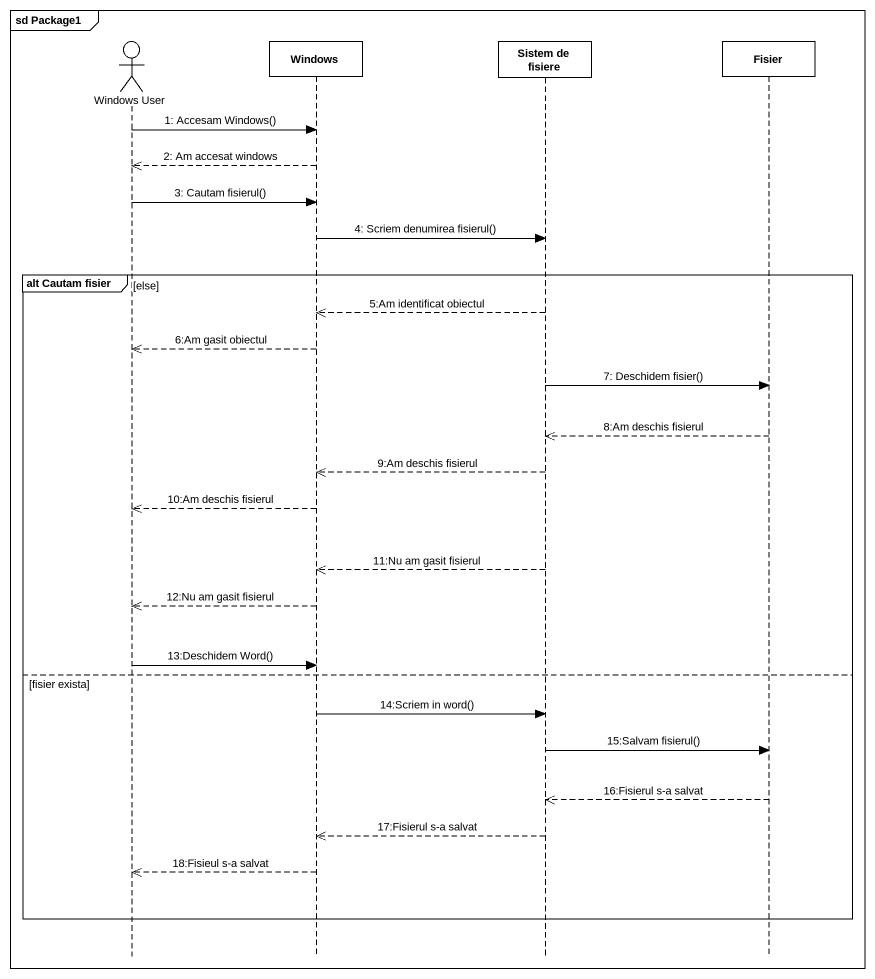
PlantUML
@startuml
mainframe sd Package1
hide footbox
actor "Windows User" as Windows_User
participant Windows
participant "Sistem de fisiere" as Sistem_de_fisiere
participant Fisier

Windows_User -> Windows : 1: Accesam Windows()
Windows -->> Windows_User : 2: Am accesat windows
Windows_User -> Windows : 3: Cautam fisierul()
Windows -> Sistem_de_fisiere : 4: Scriem denumirea fisierul()
group alt Cautam fisier [else]
  Sistem_de_fisiere -->> Windows : 5:Am identificat obiectul
  Windows -->> Windows_User : 6:Am gasit obiectul
  Sistem_de_fisiere -> Fisier : 7: Deschidem fisier()
  Fisier -->> Sistem_de_fisiere : 8:Am deschis fisierul
  Sistem_de_fisiere -->> Windows : 9:Am deschis fisierul
  Windows -->> Windows_User : 10:Am deschis fisierul
  Sistem_de_fisiere -->> Windows : 11:Nu am gasit fisierul
  Windows -->> Windows_User : 12:Nu am gasit fisierul
  Windows_User -> Windows : 13:Deschidem Word()
else fisier exista
  Windows -> Sistem_de_fisiere : 14:Scriem in word()
  Sistem_de_fisiere -> Fisier : 15:Salvam fisierul()
  Fisier -->> Sistem_de_fisiere : 16:Fisierul s-a salvat
  Sistem_de_fisiere -->> Windows : 17:Fisierul s-a salvat
  Windows -->> Windows_User : 18:Fisieul s-a salvat
end
@enduml
